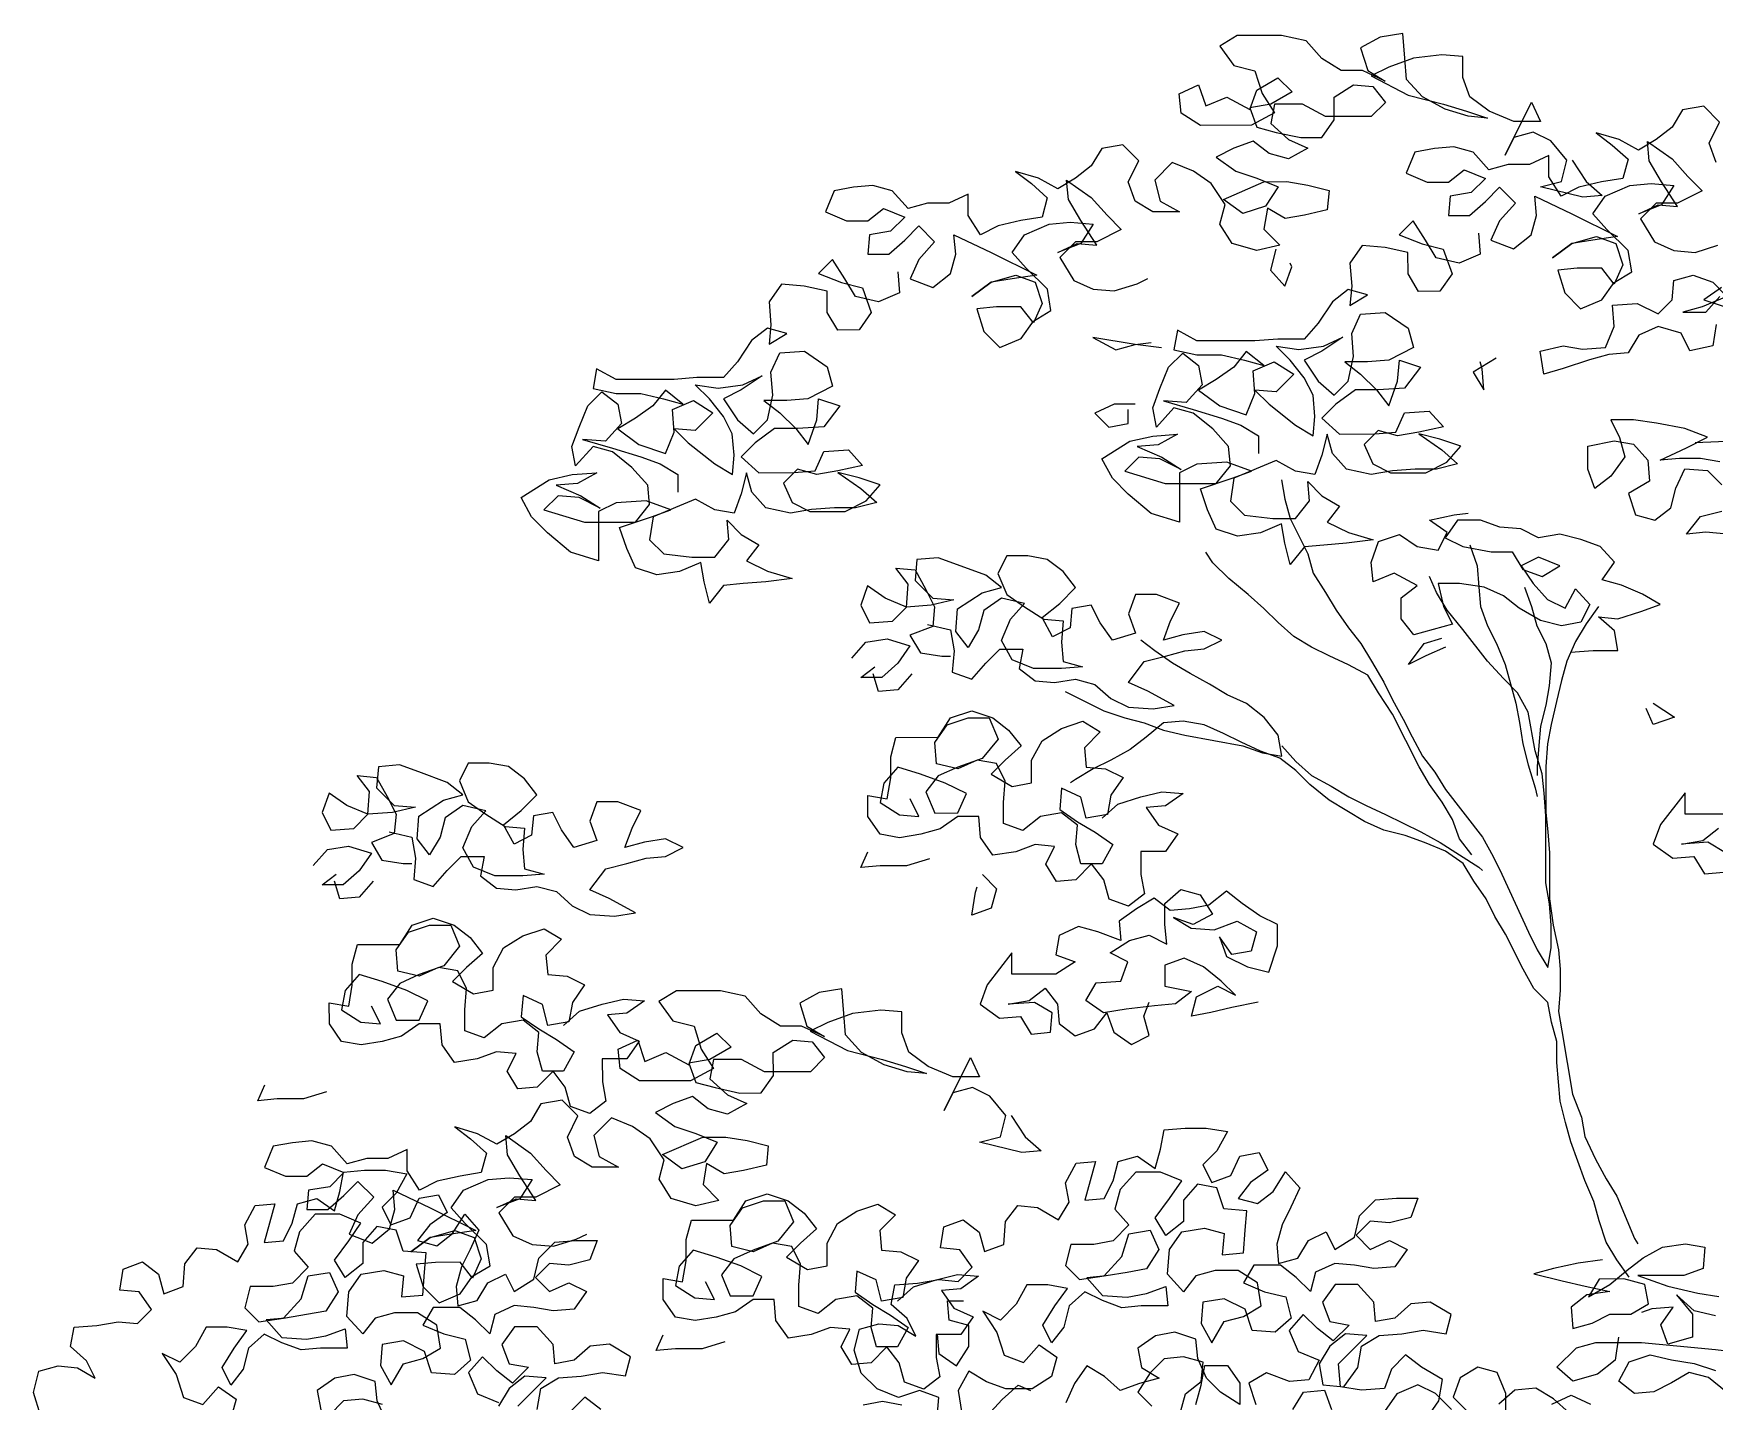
# Model space of a CAD drawing. Header units: millimetres. Extents: x 454 to 24074, y 929 to 15016.
# Drawn here: x 6155 to 7118, y 2893 to 3677 of the extents above; entities that cross this region are included whole.
import ezdxf

# ---------------------------------------------------------------- set-up
doc = ezdxf.new("R2010")
doc.units = ezdxf.units.MM
doc.layers.add('cadblocksdwg.com', color=255, linetype='Continuous')

# ---------------------------------------------------------------- blocks, each defined once
blk = doc.blocks.new('Trees side 017_cad-block.com')
at = {"color": 0}
for points in [[(-53.9, 5034.4), (-57.9, 5010.6), (-83.5, 5004.7), (-93.5, 5024.5), (-119.2, 5032.3), (-140.9, 5022.4), (-152.7, 5002.7), (-174.5, 5000.7), (-196.2, 4994.7), (-225.9, 4984.8), (-247.6, 4978.8), (-251.6, 5004.5), (-225.9, 5010.5), (-204.1, 5006.6), (-178.4, 5008.6), (-168.6, 5032.3), (-170.6, 5056), (-142.9, 5058), (-119.2, 5046.2), (-103.4, 5062), (-101.4, 5083.8), (-79.7, 5089.7), (-57.9, 5081.8), (-42.1, 5066), (-69.8, 5054.1), (-91.5, 5048.2), (-65.8, 5048.2), (-50, 5066)], [(-48, 5075.9), (-67.8, 5062), (-44.1, 5054.2)], [(-54.1, 5216.3), (-62, 5238), (-50.2, 5261.7), (-68, 5279.5), (-91.7, 5275.5), (-103.5, 5255.8), (-121.3, 5241.9), (-141.1, 5230), (-162.8, 5241.9), (-188.6, 5249.7), (-170.7, 5235.9), (-152.9, 5220.1), (-158.9, 5198.4), (-182.6, 5194.4), (-208.3, 5188.4), (-228, 5178.5), (-241.9, 5200.3), (-241.9, 5224), (-263.6, 5214.1), (-287.4, 5214.1), (-309.1, 5208.1), (-326.9, 5227.9), (-348.7, 5233.8), (-370.4, 5231.8), (-392.2, 5227.8), (-402, 5204.1), (-378.3, 5194.2), (-354.6, 5194.2), (-336.8, 5208.1), (-313.1, 5198.2), (-328.9, 5182.4), (-352.6, 5178.4), (-354.5, 5156.7), (-330.8, 5156.7), (-313, 5172.5), (-297.2, 5188.4), (-279.4, 5170.6), (-297.2, 5150.8), (-307.1, 5129), (-281.4, 5119.2), (-261.6, 5135), (-255.7, 5156.8), (-257.7, 5178.5), (-216.1, 5158.8), (-164.7, 5133.1), (-192.4, 5129.1), (-216.1, 5125.2), (-237.8, 5109.3), (-216.1, 5125.2), (-188.4, 5133.1), (-166.7, 5125.2), (-158.8, 5101.5), (-168.6, 5079.7), (-182.5, 5097.5), (-210.2, 5097.5), (-231.9, 5095.5), (-224, 5069.8), (-206.2, 5052), (-182.5, 5061.9), (-168.6, 5081.7), (-148.9, 5093.6), (-152.8, 5117.3), (-176.6, 5141), (-192.4, 5158.8), (-178.6, 5178.6), (-150.9, 5190.5), (-127.2, 5192.5), (-101.5, 5190.5), (-115.3, 5168.8), (-141, 5158.8), (-119.3, 5168.8), (-97.5, 5166.8), (-115.4, 5194.5), (-129.2, 5218.2), (-131.2, 5239.9), (-103.5, 5220.2), (-85.7, 5200.4), (-69.9, 5184.6), (-97.5, 5170.7), (-121.3, 5170.7), (-139, 5152.9), (-123.2, 5127.2), (-101.4, 5117.4), (-77.7, 5115.4), (-52, 5123.3)], [(-215.8, 5218.8), (-200, 5195.1), (-182.2, 5179.3), (-203.9, 5177.3), (-251.4, 5189.1), (-227.7, 5195), (-221.7, 5218.8), (-239.6, 5240.5), (-259.3, 5250.4), (-281.1, 5244.4), (-290.9, 5224.6), (-261.3, 5284), (-251.4, 5262.2), (-281.1, 5262.2), (-308.8, 5274), (-330.5, 5289.8), (-338.5, 5311.6), (-338.5, 5335.3), (-362.2, 5337.3), (-393.9, 5333.3), (-421.5, 5323.4), (-441.3, 5313.5), (-399.7, 5291.8), (-360.2, 5281.9), (-334.5, 5274), (-310.8, 5266.1), (-332.5, 5268.1), (-358.2, 5276), (-383.9, 5289.8), (-401.7, 5309.5), (-403.7, 5333.3), (-405.7, 5360.9), (-431.4, 5357), (-453.2, 5345.1), (-445.2, 5319.4), (-425.5, 5307.6), (-451.2, 5319.4), (-474.9, 5319.4), (-496.7, 5333.2), (-514.5, 5352.9), (-542.1, 5358.8), (-591.6, 5358.8), (-611.3, 5346.9), (-595.5, 5325.2), (-571.8, 5319.3), (-563.8, 5293.6), (-550, 5271.9), (-575.7, 5258), (-633, 5257.9), (-654.8, 5271.8), (-656.8, 5293.5), (-635, 5303.4), (-627.1, 5279.7), (-603.4, 5289.6), (-577.7, 5275.8), (-569.8, 5297.5), (-546.1, 5311.4), (-530.2, 5295.6), (-553.9, 5281.7), (-577.7, 5277.8), (-569.7, 5256), (-548, 5250.1), (-520.3, 5244.2), (-496.6, 5244.2), (-482.8, 5264), (-482.8, 5289.7), (-461, 5303.6), (-439.3, 5301.6), (-425.4, 5283.8), (-441.2, 5268), (-492.6, 5268), (-518.4, 5281.8), (-550, 5281.7), (-553.9, 5260), (-534.1, 5242.2), (-512.4, 5232.3), (-534.1, 5220.5), (-555.9, 5226.4), (-573.7, 5240.2), (-595.4, 5232.3), (-615.2, 5222.4), (-593.4, 5206.6), (-569.7, 5198.7), (-545.9, 5188.8), (-559.8, 5167.1), (-585.5, 5159.1), (-607.2, 5174.9), (-561.8, 5194.7), (-536.1, 5194.8), (-512.3, 5190.8), (-488.6, 5184.9), (-490.6, 5163.2), (-516.3, 5157.2), (-538, 5153.2), (-557.8, 5165.1), (-561.7, 5141.4), (-543.9, 5123.6), (-569.6, 5117.6), (-597.3, 5125.5), (-611.1, 5147.2), (-605.2, 5169), (-621.1, 5192.7), (-640.9, 5206.5), (-664.6, 5216.4), (-684.3, 5196.6), (-678.4, 5172.9), (-656.6, 5161), (-686.3, 5161), (-706.1, 5172.9), (-714, 5194.6), (-702.2, 5218.3), (-720, 5236.1), (-743.7, 5232.1), (-755.5, 5212.4), (-773.3, 5198.5), (-793.1, 5186.6), (-814.8, 5198.5), (-840.5, 5206.3), (-822.7, 5192.5), (-804.9, 5176.7), (-810.8, 5155), (-834.6, 5151), (-860.2, 5145), (-880, 5135.1), (-893.9, 5156.9), (-893.9, 5180.6), (-915.6, 5170.7), (-939.3, 5170.7), (-961.1, 5164.7), (-978.9, 5184.5), (-1000.7, 5190.4), (-1022.4, 5188.4), (-1044.1, 5184.4), (-1054, 5160.7), (-1030.3, 5150.8), (-1006.5, 5150.8), (-988.8, 5164.7), (-965, 5154.8), (-980.8, 5139), (-1004.6, 5135), (-1006.5, 5113.3), (-982.8, 5113.3), (-965, 5129.1), (-949.2, 5145), (-931.4, 5127.2), (-949.2, 5107.4), (-959, 5085.6), (-933.3, 5075.8), (-913.6, 5091.6), (-907.7, 5113.4), (-909.7, 5135.1), (-868.1, 5115.4), (-816.7, 5089.7), (-844.4, 5085.7), (-868.1, 5081.8), (-889.8, 5065.9), (-868.1, 5081.8), (-840.4, 5089.7), (-818.7, 5081.8), (-810.7, 5058.1), (-820.6, 5036.3), (-834.5, 5054.1), (-862.1, 5054.1), (-883.9, 5052.1), (-876, 5026.4), (-858.1, 5008.6), (-834.4, 5018.5), (-820.6, 5038.3), (-800.9, 5050.2), (-804.8, 5073.9), (-828.6, 5097.6), (-844.4, 5115.4), (-830.6, 5135.2), (-802.9, 5147.1), (-779.2, 5149.1), (-753.5, 5147.1), (-767.3, 5125.4), (-793, 5115.4), (-771.3, 5125.4), (-749.5, 5123.4), (-767.3, 5151.1), (-781.2, 5174.8), (-783.2, 5196.5), (-755.5, 5176.8), (-737.7, 5157), (-721.9, 5141.2), (-749.5, 5127.3), (-773.2, 5127.3), (-791, 5109.5), (-775.2, 5083.8), (-753.4, 5074), (-729.7, 5072), (-704, 5079.9), (-692.1, 5085.9)], [(-320.9, 5136.9), (-318.9, 5113.2), (-342.6, 5103.3), (-368.3, 5109.2), (-380.2, 5129), (-394.1, 5150.7), (-409.9, 5134.9), (-384.2, 5125), (-360.4, 5119.1), (-350.5, 5091.4), (-364.3, 5071.7), (-388.1, 5071.6), (-399.9, 5091.4), (-400, 5115.1), (-425.7, 5121), (-451.4, 5123), (-465.2, 5103.2), (-463.2, 5077.5), (-465.2, 5055.7), (-445.4, 5067.6), (-467.1, 5073.5), (-484.9, 5059.7), (-500.7, 5035.9), (-516.5, 5018.1), (-546.2, 5018.1), (-571.9, 5016.1), (-637.1, 5016), (-658.9, 5027.9), (-662.8, 5006.1), (-637.1, 5000.2), (-609.4, 5000.3), (-583.7, 4994.4), (-562, 4988.4), (-581.7, 5004.2), (-595.6, 4986.4), (-615.3, 4972.6), (-635.1, 4960.7), (-611.3, 4942.9), (-581.7, 4933.1), (-571.8, 4956.8), (-573.8, 4982.5), (-550.1, 4992.4), (-528.3, 4978.6), (-548.1, 4958.8), (-571.8, 4960.8), (-556, 4945), (-526.3, 4921.3), (-506.5, 4909.4), (-504.6, 4931.2), (-506.6, 4954.9), (-516.5, 4974.6), (-532.3, 4994.4), (-548.1, 5010.2), (-522.4, 5006.3), (-494.8, 5010.2), (-473, 5020.2), (-496.7, 5004.3), (-516.5, 4994.4), (-500.7, 4970.7), (-482.9, 4954.9), (-467.1, 4970.7), (-461.1, 4998.4), (-463.1, 5024.1), (-453.3, 5045.9), (-425.6, 5047.9), (-399.9, 5030.1), (-393.9, 5008.4), (-421.6, 4994.5), (-445.3, 4992.5), (-471, 4992.5), (-453.2, 4978.7), (-435.4, 4960.9), (-421.6, 4943.1), (-411.7, 4970.8), (-409.7, 4994.5), (-386, 4986.6), (-403.8, 4962.9), (-433.4, 4960.9), (-459.1, 4960.9), (-480.9, 4945), (-496.7, 4929.2), (-476.9, 4911.4), (-437.3, 4911.5), (-413.6, 4913.5), (-403.8, 4935.2), (-376.1, 4937.2), (-360.2, 4919.4), (-387.9, 4913.5), (-411.6, 4909.5), (-433.4, 4915.4), (-449.2, 4899.6), (-439.3, 4877.8), (-419.5, 4868), (-380, 4868), (-356.3, 4879.9), (-340.5, 4897.7), (-364.2, 4905.6), (-387.9, 4911.5), (-362.2, 4893.7), (-344.4, 4877.9), (-368.1, 4872), (-391.8, 4872), (-417.5, 4870), (-441.3, 4866), (-468.9, 4871.9), (-484.8, 4889.7), (-490.7, 4911.4), (-496.6, 4887.7), (-504.5, 4865.9), (-526.3, 4869.9), (-548, 4881.7), (-595.5, 4861.9), (-599.4, 4836.2), (-583.6, 4820.4), (-551.9, 4816.5), (-526.2, 4816.5), (-510.4, 4836.3), (-512.4, 4858), (-496.6, 4842.2), (-476.8, 4830.4), (-490.6, 4812.6), (-466.9, 4800.7), (-439.2, 4792.8), (-468.9, 4788.8), (-494.6, 4786.8), (-516.3, 4784.9), (-532.1, 4765.1), (-538.1, 4788.8), (-542, 4810.5), (-565.7, 4800.6), (-591.4, 4796.6), (-615.2, 4804.5), (-625.1, 4826.3), (-633, 4850), (-597.4, 4861.9), (-575.7, 4869.8), (-603.4, 4879.7), (-637, 4877.7), (-656.7, 4867.8), (-656.7, 4812.4), (-688.3, 4822.3), (-714.1, 4844), (-731.9, 4861.8), (-743.8, 4883.5), (-712.1, 4903.3), (-686.4, 4909.2), (-658.8, 4911.2), (-680.5, 4899.4), (-704.2, 4897.4), (-676.5, 4885.5), (-654.8, 4871.7), (-678.5, 4883.6), (-702.2, 4885.5), (-718, 4869.7), (-672.6, 4855.9), (-615.2, 4855.9), (-599.4, 4875.7), (-601.4, 4897.5), (-619.2, 4917.2), (-641, 4935), (-662.7, 4940.9), (-682.5, 4919.1), (-686.5, 4940.9), (-678.6, 4962.6), (-668.7, 4986.4), (-652.9, 5002.2), (-635.1, 4988.4), (-631.1, 4966.6), (-648.9, 4946.8), (-674.6, 4948.8), (-641, 4938.9), (-609.4, 4929.1), (-587.6, 4921.2), (-567.8, 4909.4), (-567.8, 4889.6)], [(-548.2, 5118.9), (-554.2, 5095.2), (-538.3, 5077.4), (-530.4, 5099.2), (-532.4, 5103.1)], [(-972.9, 5093.5), (-970.9, 5069.8), (-994.6, 5059.9), (-1020.3, 5065.8), (-1032.2, 5085.6), (-1046, 5107.3), (-1061.9, 5091.5), (-1036.1, 5081.6), (-1012.4, 5075.7), (-1002.5, 5048), (-1016.3, 5028.3), (-1040, 5028.2), (-1051.9, 5048), (-1051.9, 5071.7), (-1077.7, 5077.6), (-1103.4, 5079.6), (-1117.2, 5059.8), (-1115.2, 5034.1), (-1117.1, 5012.3), (-1097.4, 5024.2), (-1119.1, 5030.1), (-1136.9, 5016.3), (-1152.7, 4992.5), (-1168.5, 4974.7), (-1198.2, 4974.7), (-1223.9, 4972.7), (-1289.1, 4972.7), (-1310.9, 4984.5), (-1314.8, 4962.7), (-1289.1, 4956.8), (-1261.4, 4956.9), (-1235.7, 4951), (-1213.9, 4945), (-1233.7, 4960.8), (-1247.6, 4943), (-1267.3, 4929.2), (-1287.1, 4917.3), (-1263.3, 4899.5), (-1233.7, 4889.7), (-1223.8, 4913.4), (-1225.8, 4939.1), (-1202.1, 4949), (-1180.3, 4935.2), (-1200.1, 4915.4), (-1223.8, 4917.4), (-1208, 4901.6), (-1178.3, 4877.9), (-1158.5, 4866), (-1156.6, 4887.8), (-1158.6, 4911.5), (-1168.5, 4931.2), (-1184.3, 4951), (-1200.1, 4966.8), (-1174.4, 4962.9), (-1146.7, 4966.8), (-1125, 4976.8), (-1148.7, 4960.9), (-1168.5, 4951), (-1152.6, 4927.3), (-1134.8, 4911.5), (-1119, 4927.3), (-1113.1, 4955), (-1115.1, 4980.7), (-1105.3, 5002.5), (-1077.6, 5004.5), (-1051.9, 4986.7), (-1045.9, 4965), (-1073.6, 4951.1), (-1097.3, 4949.1), (-1123, 4949.1), (-1105.2, 4935.3), (-1087.4, 4917.5), (-1073.5, 4899.7), (-1063.7, 4927.4), (-1061.7, 4951.1), (-1038, 4943.2), (-1055.8, 4919.5), (-1085.4, 4917.5), (-1111.1, 4917.5), (-1132.8, 4901.6), (-1148.6, 4885.8), (-1128.9, 4868), (-1089.3, 4868.1), (-1065.6, 4870.1), (-1055.7, 4891.8), (-1028.1, 4893.8), (-1012.2, 4876), (-1039.9, 4870.1), (-1063.6, 4866.1), (-1085.4, 4872), (-1101.2, 4856.2), (-1091.3, 4834.4), (-1071.5, 4824.6), (-1032, 4824.6), (-1008.2, 4836.5), (-992.4, 4854.3), (-1016.2, 4862.2), (-1039.9, 4868.1), (-1014.2, 4850.3), (-996.4, 4834.5), (-1020.1, 4828.6), (-1043.8, 4828.6), (-1069.5, 4826.6), (-1093.2, 4822.6), (-1120.9, 4828.5), (-1136.8, 4846.3), (-1142.7, 4868), (-1148.6, 4844.3), (-1156.5, 4822.5), (-1178.2, 4826.5), (-1200, 4838.3), (-1247.4, 4818.5), (-1251.4, 4792.8), (-1235.5, 4777), (-1203.9, 4773.1), (-1178.2, 4773.1), (-1162.4, 4792.9), (-1164.4, 4814.6), (-1148.6, 4798.8), (-1128.8, 4787), (-1142.6, 4769.2), (-1118.9, 4757.3), (-1091.2, 4749.4), (-1120.8, 4745.5), (-1146.5, 4743.5), (-1168.3, 4741.5), (-1184.1, 4721.7), (-1190, 4745.4), (-1194, 4767.1), (-1217.7, 4757.2), (-1243.4, 4753.2), (-1267.2, 4761.1), (-1277.1, 4782.9), (-1285, 4806.6), (-1249.4, 4818.5), (-1227.7, 4826.4), (-1255.4, 4836.3), (-1289, 4834.3), (-1308.7, 4824.4), (-1308.7, 4769), (-1340.3, 4778.9), (-1366, 4800.6), (-1383.8, 4818.4), (-1395.7, 4840.1), (-1364.1, 4859.9), (-1338.4, 4865.8), (-1310.7, 4867.9), (-1332.5, 4856), (-1356.2, 4854), (-1328.5, 4842.1), (-1306.8, 4828.3), (-1330.5, 4840.2), (-1354.2, 4842.1), (-1370, 4826.3), (-1324.5, 4812.5), (-1267.2, 4812.5), (-1251.4, 4832.3), (-1253.4, 4854.1), (-1271.2, 4873.8), (-1293, 4891.6), (-1314.7, 4897.5), (-1334.5, 4875.7), (-1338.5, 4897.5), (-1330.6, 4919.2), (-1320.7, 4943), (-1304.9, 4958.8), (-1287.1, 4945), (-1283.1, 4923.2), (-1300.9, 4903.4), (-1326.6, 4905.4), (-1293, 4895.5), (-1261.3, 4885.7), (-1239.6, 4877.8), (-1219.8, 4866), (-1219.8, 4846.2)], [(-676.6, 5008.1), (-706.3, 5012), (-753.8, 5019.9), (-728, 5006.1), (-706.3, 5012), (-688.5, 5014)], [(-301, 4996.6), (-326.7, 4980.7), (-314.8, 4961), (-316.8, 4984.7), (-318.8, 4992.6)], [(-706.2, 4944.8), (-730, 4944.8), (-751.7, 4934.9), (-735.9, 4919.1), (-714.1, 4923.1), (-714.1, 4938.9)], [(-41.8, 4799.1), (-65.6, 4801.1), (-87.3, 4799.1), (-71.5, 4818.9), (-47.8, 4824.8)], [(-77.5, 4901.9), (-34, 4903.9)], [(-49.8, 4880.2), (-71.6, 4884.1), (-95.3, 4884.1), (-117, 4882.1), (-87.4, 4896), (-63.7, 4907.8), (-89.4, 4917.7), (-121, 4923.6), (-146.7, 4927.5), (-172.4, 4927.5), (-162.5, 4907.7), (-156.6, 4886), (-172.4, 4864.2), (-190.2, 4850.4), (-198.1, 4872.1), (-198.1, 4897.8), (-168.5, 4903.8), (-146.7, 4899.9), (-130.9, 4882.1), (-128.9, 4858.4), (-152.6, 4844.5), (-144.7, 4820.8), (-122.9, 4814.9), (-105.1, 4828.7), (-99.2, 4850.5), (-89.4, 4872.2), (-63.7, 4870.3), (-47.8, 4854.5)], [(-542.1, 4860), (-538.1, 4838.2), (-532.2, 4816.5), (-512.3, 4776.9), (-506.4, 4755.2), (-492.5, 4733.5), (-480.7, 4713.7), (-466.8, 4694), (-452.9, 4676.2), (-441.1, 4656.4), (-427.2, 4632.7), (-417.3, 4612.9), (-405.4, 4591.2), (-395.5, 4571.4), (-383.6, 4549.7), (-369.8, 4531.9), (-357.9, 4512.2), (-316.3, 4458.8), (-304.5, 4437.1), (-294.5, 4417.3), (-264.8, 4352.1), (-254.9, 4332.4), (-243.1, 4312.6), (-239.1, 4334.4), (-239.1, 4360.1), (-241.1, 4383.8), (-245.1, 4407.5), (-245.2, 4482.6), (-247.2, 4508.3), (-249.2, 4530.1), (-257.1, 4555.8), (-265.1, 4599.2), (-276.9, 4621), (-292.8, 4636.8), (-310.6, 4656.5), (-338.3, 4692.1), (-356.1, 4713.8), (-368, 4733.6), (-375.9, 4751.4)], [(-217.7, 4666.5), (-192, 4668.5), (-164.3, 4668.5), (-168.3, 4690.3), (-186.1, 4706.1), (-164.3, 4704.1), (-138.6, 4712), (-116.9, 4720), (-136.7, 4731.8), (-160.4, 4741.7), (-182.2, 4747.6), (-168.3, 4767.4), (-184.2, 4785.2), (-205.9, 4793), (-229.7, 4799), (-253.4, 4795), (-273.2, 4804.8), (-296.9, 4806.8), (-318.6, 4814.7), (-344.3, 4814.7), (-358.2, 4794.9), (-338.4, 4785), (-306.7, 4779.1), (-283, 4779.1), (-271.1, 4759.4), (-249.4, 4751.5), (-229.6, 4763.4), (-253.4, 4773.2), (-273.1, 4763.3), (-259.3, 4743.6), (-243.4, 4725.8), (-223.7, 4715.9), (-211.8, 4737.7), (-196, 4719.9), (-205.8, 4700.1), (-227.6, 4696.2), (-251.3, 4702.1), (-275.1, 4715.9), (-292.9, 4729.7), (-314.6, 4739.6), (-342.3, 4743.5), (-366, 4743.5), (-360.1, 4717.8), (-350.2, 4698), (-393.6, 4686.1), (-407.5, 4703.9), (-407.5, 4727.6), (-389.7, 4741.5), (-415.5, 4755.3), (-439.2, 4745.4), (-441.2, 4767.1), (-433.3, 4790.9), (-409.6, 4798.8), (-389.8, 4785), (-366.1, 4781), (-356.2, 4800.8), (-376, 4814.6), (-348.3, 4820.6), (-332.5, 4822.6)], [(-939.3, 4697.5), (-913.6, 4691.6), (-909.6, 4667.9), (-911.6, 4644.1), (-889.8, 4636.2), (-874, 4654), (-858.2, 4669.9), (-832.5, 4669.9), (-836.5, 4648.1), (-818.6, 4634.3), (-796.9, 4632.4), (-773.2, 4636.3), (-751.4, 4630.4), (-733.6, 4614.6), (-713.8, 4604.8), (-686.2, 4602.8), (-662.4, 4606.8), (-692.1, 4622.6), (-713.9, 4632.4), (-696.1, 4656.2), (-672.4, 4662.1), (-650.6, 4668.1), (-628.9, 4670.1), (-609.1, 4680), (-628.9, 4689.9), (-652.6, 4685.9), (-674.4, 4679.9), (-666.5, 4701.7), (-656.6, 4721.5), (-682.3, 4731.3), (-706, 4731.3), (-713.9, 4709.5), (-706, 4687.8), (-731.7, 4679.9), (-745.6, 4699.6), (-755.5, 4719.4), (-777.2, 4715.4), (-779.2, 4693.7), (-798.9, 4683.8), (-810.8, 4705.5), (-791, 4721.3), (-773.3, 4739.1), (-787.1, 4756.9), (-804.9, 4770.7), (-826.7, 4774.7), (-850.4, 4774.7), (-860.3, 4754.9), (-850.4, 4731.2), (-830.6, 4717.3), (-808.8, 4703.5), (-787.1, 4701.6), (-789, 4677.8), (-787, 4656.1), (-765.3, 4650.2), (-789, 4648.2), (-820.6, 4648.2), (-844.4, 4658), (-856.3, 4679.8), (-846.4, 4703.5), (-830.6, 4721.3), (-856.3, 4727.2), (-876.1, 4713.4), (-882, 4691.6), (-893.8, 4671.8), (-907.7, 4689.6), (-905.7, 4715.3), (-878, 4733.1), (-856.3, 4739.1), (-874.1, 4752.9), (-905.8, 4764.7), (-927.5, 4772.6), (-951.2, 4770.6), (-953.2, 4746.9), (-933.4, 4727.1), (-909.7, 4725.2), (-935.4, 4719.2), (-963, 4717.2), (-986.8, 4727.1), (-1006.6, 4740.9), (-1014.4, 4719.2), (-1004.5, 4699.4), (-978.8, 4701.4), (-963, 4717.2), (-961.1, 4742.9), (-974.9, 4760.7), (-953.2, 4758.8), (-941.3, 4737), (-931.4, 4717.3), (-933.4, 4695.5), (-959.1, 4685.6), (-947.2, 4665.8), (-923.5, 4661.9), (-913.6, 4661.9)], [(-328.2, 4439.1), (-342, 4456.8), (-350, 4478.6), (-361.8, 4498.3), (-375.7, 4518.1), (-387.6, 4537.8), (-417.3, 4597.1), (-433.1, 4620.8), (-445, 4640.6), (-466.8, 4652.4), (-488.5, 4662.3), (-508.3, 4672.2), (-528.1, 4684), (-545.9, 4699.8), (-561.7, 4715.6), (-579.5, 4731.4), (-601.3, 4749.2), (-619.1, 4767), (-627, 4778.8)], [(-330.5, 4787), (-322.5, 4763.3), (-320.5, 4739.6), (-318.5, 4717.8), (-310.6, 4696.1), (-300.7, 4676.3), (-290.8, 4652.6), (-278.9, 4609.1), (-274.9, 4587.4), (-271, 4563.7), (-265, 4539.9), (-257.1, 4514.2), (-255.1, 4504.4)], [(-269.1, 4739.6), (-261.2, 4717.9), (-255.3, 4696.1), (-245.4, 4676.4), (-239.4, 4654.6), (-241.4, 4628.9), (-245.3, 4607.2), (-251.2, 4583.4), (-253.2, 4561.7), (-255.1, 4538), (-255.1, 4528.1)], [(-186.1, 4717.9), (-199.9, 4698.2), (-211.8, 4678.4), (-221.6, 4656.6), (-227.5, 4634.9), (-233.4, 4611.1), (-239.3, 4585.4), (-243.3, 4563.7), (-245.2, 4538), (-245.2, 4486.6), (-243.2, 4464.8), (-241.2, 4441.1), (-241.1, 4389.7), (-237.2, 4360.1), (-231.2, 4332.4), (-229.2, 4310.6), (-229.2, 4286.9), (-231.1, 4263.2), (-227.2, 4241.4), (-215.2, 4170.3), (-205.3, 4144.6), (-201.4, 4122.9), (-189.5, 4097.2), (-177.6, 4075.4), (-165.7, 4055.7), (-145.9, 4008.2), (-141.9, 4002.3)], [(-1024.3, 4659.8), (-1008.5, 4677.6), (-984.8, 4681.6), (-959.1, 4673.7), (-972.9, 4654), (-990.6, 4638.1), (-1014.4, 4638.1), (-998.6, 4650)], [(-785, 4622.5), (-741.5, 4600.8), (-717.8, 4592.9), (-696, 4587), (-674.3, 4579.1), (-650.5, 4573.2), (-585.3, 4561.4), (-563.5, 4553.5), (-541.8, 4549.6), (-545.8, 4573.3), (-561.6, 4593), (-581.4, 4608.8), (-603.1, 4618.7), (-622.9, 4630.6), (-644.7, 4642.4), (-664.5, 4654.2), (-684.2, 4668.1), (-700.1, 4679.9)], [(-358, 4672.3), (-379.8, 4662.4), (-399.5, 4652.5), (-381.8, 4676.2), (-362, 4682.2)], [(-957, 4642.1), (-972.8, 4624.3), (-994.6, 4622.3), (-1000.5, 4642.1)], [(-124.7, 4609.3), (-101, 4593.5), (-124.7, 4585.5), (-132.6, 4603.3)], [(-743.4, 4480.2), (-725.6, 4496), (-699.9, 4504), (-676.2, 4509.9), (-652.5, 4507.9), (-672.2, 4494.1), (-694, 4492.1), (-680.1, 4472.3), (-658.4, 4462.5), (-672.2, 4442.7), (-699.9, 4442.7), (-699.8, 4417), (-695.9, 4395.2), (-713.6, 4381.4), (-735.4, 4389.3), (-741.3, 4411), (-755.2, 4428.8), (-773, 4411), (-794.7, 4409), (-806.6, 4428.7), (-796.7, 4448.5), (-818.5, 4450.5), (-840.2, 4442.5), (-865.9, 4438.6), (-879.8, 4458.3), (-881.8, 4482), (-905.5, 4482), (-925.3, 4468.2), (-947, 4462.2), (-970.7, 4458.2), (-992.5, 4462.2), (-1006.3, 4481.9), (-1006.3, 4505.6), (-984.6, 4501.7), (-980.7, 4525.4), (-980.7, 4549.2), (-974.8, 4570.9), (-927.3, 4571), (-913.5, 4592.7), (-889.8, 4600.7), (-866.1, 4592.8), (-848.3, 4578.9), (-834.4, 4561.2), (-852.2, 4545.3), (-868, 4529.5), (-844.2, 4515.7), (-822.5, 4519.7), (-822.5, 4545.4), (-810.7, 4567.1), (-788.9, 4581), (-765.2, 4588.9), (-745.4, 4577.1), (-763.2, 4559.3), (-761.2, 4537.5), (-739.5, 4535.5), (-719.7, 4525.7), (-733.5, 4505.9), (-737.5, 4484.1), (-761.2, 4480.2), (-767.1, 4503.9), (-788.9, 4513.8), (-790.8, 4490), (-771.1, 4476.2), (-751.3, 4464.4), (-731.5, 4450.5), (-743.3, 4428.8), (-767.1, 4428.8), (-773, 4450.5), (-771.1, 4472.3), (-788.9, 4486.1), (-812.6, 4482.1), (-832.3, 4466.3), (-854.1, 4474.2), (-854.1, 4497.9), (-852.2, 4521.6), (-862.1, 4541.4), (-883.8, 4545.3), (-905.5, 4535.4), (-929.3, 4541.3), (-931.3, 4565), (-917.5, 4584.8), (-893.7, 4592.7), (-870, 4592.8), (-860.1, 4569), (-877.9, 4547.3), (-905.5, 4537.4), (-927.3, 4527.5), (-941.1, 4509.7), (-931.2, 4485.9), (-905.5, 4486), (-895.6, 4507.7), (-919.4, 4519.6), (-947.1, 4529.4), (-972.8, 4537.3), (-988.6, 4519.5), (-992.5, 4497.8), (-970.7, 4483.9), (-949, 4482), (-958.9, 4501.7)], [(-151.8, 3964.7), (-165.6, 3984.5), (-177.5, 4004.3), (-185.5, 4028), (-191.4, 4049.7), (-201.3, 4073.4), (-217.2, 4116.9), (-223.1, 4138.6), (-229.1, 4162.4), (-233.1, 4205.9), (-233.1, 4229.6), (-239, 4251.3), (-243, 4273.1), (-258.8, 4288.9), (-270.7, 4310.6), (-290.5, 4350.1), (-302.4, 4369.9), (-312.3, 4389.6), (-326.2, 4409.4), (-338.1, 4429.2), (-357.8, 4443), (-381.6, 4452.8), (-403.3, 4460.7), (-427.1, 4466.6), (-448.8, 4476.5), (-488.4, 4500.2), (-510.1, 4518), (-526, 4533.8), (-543.8, 4547.6), (-565.5, 4555.5), (-587.3, 4565.3), (-607.1, 4575.2), (-628.8, 4585.1), (-652.5, 4589), (-674.3, 4587), (-694, 4571.2), (-711.8, 4557.3), (-733.6, 4545.4), (-753.3, 4535.5), (-773.1, 4523.7), (-779, 4519.7)], [(-39.6, 4484.8), (-89, 4484.7), (-89, 4508.5), (-116.7, 4472.9), (-124.6, 4451.1), (-102.8, 4435.3), (-79.1, 4437.3), (-67.2, 4417.5), (-45.5, 4419.5)], [(-43.5, 4441.3), (-63.3, 4453.1), (-92.9, 4451.1), (-69.2, 4455.1), (-51.4, 4469)], [(-541.8, 4561.4), (-526, 4543.7), (-508.2, 4527.9), (-486.4, 4516), (-466.6, 4504.2), (-446.8, 4494.3), (-425.1, 4484.4), (-385.5, 4464.7), (-363.8, 4452.9), (-320.3, 4425.2), (-316.3, 4421.3)], [(-1543.9, 4464.7), (-1518.2, 4458.8), (-1514.2, 4435.1), (-1516.2, 4411.4), (-1494.4, 4403.5), (-1478.6, 4421.3), (-1462.8, 4437.1), (-1437.1, 4437.1), (-1441.1, 4415.4), (-1423.3, 4401.6), (-1401.5, 4399.6), (-1377.8, 4403.6), (-1356, 4397.7), (-1338.2, 4381.9), (-1318.5, 4372), (-1290.8, 4370.1), (-1267.1, 4374), (-1296.7, 4389.8), (-1318.5, 4399.7), (-1300.7, 4423.4), (-1277, 4429.4), (-1255.3, 4435.3), (-1233.5, 4437.3), (-1213.7, 4447.2), (-1233.5, 4457.1), (-1257.2, 4453.1), (-1279, 4447.2), (-1271.1, 4468.9), (-1261.2, 4488.7), (-1286.9, 4498.6), (-1310.7, 4498.5), (-1318.6, 4476.8), (-1310.6, 4455.1), (-1336.3, 4447.1), (-1350.2, 4466.9), (-1360.1, 4486.6), (-1381.8, 4482.7), (-1383.8, 4460.9), (-1403.5, 4451), (-1415.4, 4472.7), (-1395.7, 4488.6), (-1377.9, 4506.4), (-1391.7, 4524.2), (-1409.6, 4538), (-1431.3, 4541.9), (-1455, 4541.9), (-1464.9, 4522.1), (-1455, 4498.4), (-1435.2, 4484.6), (-1413.4, 4470.8), (-1391.7, 4468.8), (-1393.7, 4445.1), (-1391.7, 4423.3), (-1369.9, 4417.4), (-1393.6, 4415.4), (-1425.3, 4415.4), (-1449, 4425.3), (-1460.9, 4447), (-1451, 4470.7), (-1435.2, 4488.5), (-1460.9, 4494.5), (-1480.7, 4480.6), (-1486.6, 4458.8), (-1498.4, 4439.1), (-1512.3, 4456.8), (-1510.3, 4482.5), (-1482.7, 4500.4), (-1460.9, 4506.3), (-1478.7, 4520.1), (-1510.4, 4532), (-1532.1, 4539.9), (-1555.8, 4537.9), (-1557.8, 4514.1), (-1538, 4494.4), (-1514.3, 4492.4), (-1540, 4486.5), (-1567.7, 4484.5), (-1591.4, 4494.3), (-1611.2, 4508.2), (-1619.1, 4486.4), (-1609.2, 4466.6), (-1583.5, 4468.6), (-1567.7, 4484.5), (-1565.7, 4510.2), (-1579.6, 4528), (-1557.8, 4526), (-1545.9, 4504.3), (-1536, 4484.5), (-1538, 4462.8), (-1563.7, 4452.8), (-1551.8, 4433.1), (-1528.1, 4429.2), (-1518.2, 4429.2)], [(-1628.9, 4427.1), (-1613.1, 4444.9), (-1589.4, 4448.9), (-1563.7, 4441), (-1577.5, 4421.2), (-1595.3, 4405.4), (-1619, 4405.3), (-1603.2, 4417.2)], [(-937.1, 4434.5), (-962.8, 4426.6), (-992.4, 4426.6), (-1014.2, 4424.6), (-1006.3, 4442.4)], [(-877.8, 4416.8), (-861.9, 4401), (-867.8, 4379.2), (-889.6, 4371.3), (-885.6, 4397), (-883.7, 4403)], [(-1561.7, 4409.4), (-1577.5, 4391.5), (-1599.2, 4389.5), (-1605.2, 4409.3)], [(-568.1, 4273.7), (-597.7, 4267.7), (-621.5, 4261.8), (-643.2, 4257.8), (-637.3, 4279.5), (-613.6, 4291.4), (-593.8, 4281.5), (-609.6, 4297.3), (-629.4, 4313.1), (-651.2, 4323), (-672.9, 4315.1), (-672.9, 4291.4), (-643.2, 4285.5), (-661, 4271.6), (-684.7, 4269.6), (-716.4, 4265.6), (-742, 4261.6), (-761.8, 4275.5), (-750, 4295.2), (-722.3, 4297.2), (-714.4, 4319), (-734.2, 4328.9), (-712.5, 4342.7), (-690.7, 4348.7), (-670.9, 4338.8), (-672.9, 4360.6), (-673, 4384.3), (-655.2, 4400.1), (-633.4, 4394.2), (-619.6, 4372.5), (-641.3, 4360.6), (-663.1, 4368.5), (-643.3, 4356.6), (-617.6, 4354.7), (-591.9, 4364.6), (-570.1, 4352.7), (-576, 4331), (-597.8, 4327), (-611.6, 4346.8), (-603.7, 4325), (-580, 4313.2), (-556.3, 4307.3), (-546.4, 4336.9), (-546.4, 4360.7), (-566.2, 4370.5), (-586, 4384.4), (-603.8, 4398.2), (-623.5, 4382.3), (-645.3, 4378.4), (-667, 4376.4), (-684.8, 4390.2), (-704.6, 4378.3), (-724.4, 4364.5), (-722.4, 4342.7), (-748.1, 4352.6), (-769.8, 4358.5), (-791.6, 4348.6), (-795.5, 4326.8), (-773.7, 4318.9), (-795.5, 4305.1), (-844.9, 4305), (-844.9, 4328.8), (-872.6, 4293.2), (-880.4, 4271.4), (-858.7, 4255.6), (-835, 4257.6), (-823.1, 4237.8), (-801.3, 4239.8), (-799.4, 4261.6), (-819.2, 4273.4), (-848.8, 4271.4), (-825.1, 4275.4), (-807.3, 4289.3), (-793.5, 4271.5), (-791.5, 4249.7), (-773.7, 4235.9), (-751.9, 4243.8), (-738.1, 4261.6), (-730.2, 4239.9), (-710.4, 4226.1), (-690.6, 4236), (-696.6, 4257.7), (-690.7, 4273.6)], [(-1348, 4247.4), (-1330.2, 4263.3), (-1304.5, 4271.2), (-1280.8, 4277.1), (-1257.1, 4275.2), (-1276.8, 4261.3), (-1298.6, 4259.3), (-1284.7, 4239.6), (-1263, 4229.7), (-1276.8, 4209.9), (-1304.5, 4209.9), (-1304.4, 4184.2), (-1300.5, 4162.5), (-1318.3, 4148.6), (-1340, 4156.5), (-1346, 4178.2), (-1359.8, 4196), (-1377.6, 4178.2), (-1399.3, 4176.2), (-1411.2, 4196), (-1401.3, 4215.8), (-1423.1, 4217.7), (-1444.8, 4209.8), (-1470.5, 4205.8), (-1484.4, 4225.6), (-1486.4, 4249.3), (-1510.1, 4249.3), (-1529.9, 4235.4), (-1551.6, 4229.5), (-1575.3, 4225.5), (-1597.1, 4229.4), (-1610.9, 4249.2), (-1611, 4272.9), (-1589.2, 4269), (-1585.3, 4292.7), (-1585.3, 4316.4), (-1579.4, 4338.2), (-1531.9, 4338.2), (-1518.1, 4360), (-1494.4, 4367.9), (-1470.7, 4360), (-1452.9, 4346.2), (-1439, 4328.4), (-1456.8, 4312.6), (-1472.6, 4296.7), (-1448.9, 4282.9), (-1427.1, 4286.9), (-1427.1, 4312.6), (-1415.3, 4334.4), (-1393.6, 4348.2), (-1369.8, 4356.1), (-1350.1, 4344.3), (-1367.8, 4326.5), (-1365.8, 4304.7), (-1344.1, 4302.8), (-1324.3, 4292.9), (-1338.1, 4273.1), (-1342.1, 4251.4), (-1365.8, 4247.4), (-1371.7, 4271.1), (-1393.5, 4281), (-1395.5, 4257.3), (-1375.7, 4243.5), (-1355.9, 4231.6), (-1336.1, 4217.8), (-1348, 4196), (-1371.7, 4196), (-1377.6, 4217.8), (-1375.7, 4239.5), (-1393.5, 4253.3), (-1417.2, 4249.3), (-1437, 4233.5), (-1458.7, 4241.4), (-1458.7, 4265.1), (-1456.8, 4288.9), (-1466.7, 4308.6), (-1488.4, 4312.5), (-1510.2, 4302.6), (-1533.9, 4308.5), (-1535.9, 4332.3), (-1522.1, 4352.1), (-1498.4, 4360), (-1474.6, 4360), (-1464.7, 4336.3), (-1482.5, 4314.5), (-1510.2, 4304.6), (-1531.9, 4294.7), (-1545.7, 4276.9), (-1535.8, 4253.2), (-1510.1, 4253.2), (-1500.3, 4275), (-1524, 4286.8), (-1551.7, 4296.7), (-1577.4, 4304.6), (-1593.2, 4286.7), (-1597.1, 4265), (-1575.4, 4251.2), (-1553.6, 4249.2), (-1563.5, 4269)], [(-845.5, 4146.2), (-829.7, 4122.5), (-811.9, 4106.7), (-833.6, 4104.7), (-881.1, 4116.5), (-857.4, 4122.5), (-851.4, 4146.2), (-869.3, 4167.9), (-889, 4177.8), (-910.8, 4171.9), (-920.6, 4152.1), (-891, 4211.4), (-881.1, 4189.7), (-910.8, 4189.7), (-938.5, 4201.5), (-960.2, 4217.3), (-968.2, 4239), (-968.2, 4262.8), (-991.9, 4264.7), (-1023.5, 4260.7), (-1051.2, 4250.8), (-1071, 4240.9), (-1029.4, 4219.2), (-989.9, 4209.4), (-964.2, 4201.5), (-940.5, 4193.6), (-962.2, 4195.5), (-987.9, 4203.4), (-1013.6, 4217.2), (-1031.4, 4237), (-1033.4, 4260.7), (-1035.4, 4288.4), (-1061.1, 4284.4), (-1082.9, 4272.5), (-1074.9, 4246.8), (-1055.2, 4235), (-1080.9, 4246.8), (-1104.6, 4246.8), (-1126.4, 4260.6), (-1144.2, 4280.4), (-1171.8, 4286.3), (-1221.3, 4286.2), (-1241, 4274.4), (-1225.2, 4252.6), (-1201.5, 4246.7), (-1193.5, 4221), (-1179.7, 4199.3), (-1205.4, 4185.4), (-1262.7, 4185.4), (-1284.5, 4199.2), (-1286.5, 4220.9), (-1264.7, 4230.8), (-1256.8, 4207.1), (-1233.1, 4217), (-1207.4, 4203.2), (-1199.5, 4225), (-1175.8, 4238.8), (-1159.9, 4223), (-1183.6, 4209.2), (-1207.4, 4205.2), (-1199.4, 4183.5), (-1177.7, 4177.6), (-1150, 4171.6), (-1126.3, 4171.7), (-1112.4, 4191.4), (-1112.5, 4217.1), (-1090.7, 4231), (-1069, 4229.1), (-1055.1, 4211.3), (-1070.9, 4195.4), (-1122.3, 4195.4), (-1148.1, 4209.2), (-1179.7, 4209.2), (-1183.6, 4187.4), (-1163.8, 4169.7), (-1142.1, 4159.8), (-1163.8, 4147.9), (-1185.6, 4153.8), (-1203.4, 4167.6), (-1225.1, 4159.7), (-1244.9, 4149.8), (-1223.1, 4134), (-1199.4, 4126.1), (-1175.6, 4116.3), (-1189.5, 4094.5), (-1215.2, 4086.6), (-1236.9, 4102.4), (-1191.5, 4122.2), (-1165.8, 4122.2), (-1142, 4118.3), (-1118.3, 4112.4), (-1120.3, 4090.6), (-1146, 4084.7), (-1167.7, 4080.7), (-1187.5, 4092.5), (-1191.4, 4068.8), (-1173.6, 4051), (-1199.3, 4045.1), (-1227, 4053), (-1240.8, 4074.7), (-1234.9, 4096.4), (-1250.8, 4120.2), (-1270.6, 4134), (-1294.3, 4143.8), (-1314, 4124), (-1308.1, 4100.3), (-1286.3, 4088.5), (-1316, 4088.5), (-1335.8, 4100.3), (-1343.7, 4122), (-1331.9, 4145.8), (-1349.7, 4163.6), (-1373.4, 4159.6), (-1385.2, 4139.8), (-1403, 4125.9), (-1422.8, 4114.1), (-1444.5, 4125.9), (-1470.2, 4133.8), (-1452.4, 4120), (-1434.6, 4104.2), (-1440.5, 4082.4), (-1464.2, 4078.4), (-1489.9, 4072.5), (-1509.7, 4062.6), (-1523.6, 4084.3), (-1523.6, 4108), (-1545.3, 4098.1), (-1569, 4098.1), (-1590.8, 4092.2), (-1608.6, 4111.9), (-1630.4, 4117.8), (-1652.1, 4115.8), (-1673.8, 4111.9), (-1683.7, 4088.1), (-1660, 4078.3), (-1636.2, 4078.3), (-1618.5, 4092.1), (-1594.7, 4082.3), (-1610.5, 4066.4), (-1634.3, 4062.5), (-1636.2, 4040.7), (-1612.5, 4040.7), (-1594.7, 4056.6), (-1578.9, 4072.4), (-1561.1, 4054.6), (-1578.9, 4034.8), (-1588.7, 4013.1), (-1563, 4003.2), (-1543.3, 4019.1), (-1537.4, 4040.8), (-1539.4, 4062.6), (-1497.8, 4042.8), (-1446.4, 4017.2), (-1474.1, 4013.2), (-1497.8, 4009.2), (-1519.5, 3993.4), (-1497.8, 4009.2), (-1470.1, 4017.1), (-1448.4, 4009.3), (-1440.4, 3985.5), (-1450.3, 3963.8), (-1464.2, 3981.6), (-1491.8, 3981.5), (-1513.6, 3979.5), (-1505.7, 3953.9), (-1487.8, 3936.1), (-1464.1, 3946), (-1450.3, 3965.8), (-1430.5, 3977.6), (-1434.5, 4001.4), (-1458.3, 4025.1), (-1474.1, 4042.8), (-1460.3, 4062.6), (-1432.6, 4074.5), (-1408.9, 4076.5), (-1383.2, 4074.6), (-1397, 4052.8), (-1422.7, 4042.9), (-1401, 4052.8), (-1379.2, 4050.8), (-1397, 4078.5), (-1410.9, 4102.2), (-1412.9, 4124), (-1385.2, 4104.2), (-1367.4, 4084.5), (-1351.6, 4068.7), (-1379.2, 4054.8), (-1402.9, 4054.8), (-1420.7, 4037), (-1404.9, 4011.3), (-1383.1, 4001.4), (-1359.4, 3999.5), (-1333.7, 4007.4), (-1321.8, 4013.3)], [(-1614.1, 4172.9), (-1639.8, 4164.9), (-1669.5, 4164.9), (-1691.2, 4162.9), (-1683.3, 4180.7)], [(-238.6, 3822.3), (-216.9, 3832.2), (-195.2, 3822.4)], [(-218.9, 3812.4), (-236.7, 3828.2), (-256.5, 3840.1), (-280.2, 3838.1), (-298, 3822.3)], [(-290, 3806.5), (-290.1, 3834.1), (-300, 3857.8), (-321.7, 3863.8), (-341.5, 3851.9), (-349.4, 3830.1), (-333.5, 3814.3)], [(-351.3, 3816.3), (-369.1, 3834.1), (-388.9, 3843.9), (-412.6, 3834), (-426.5, 3814.2)], [(-379, 3806.4), (-365.2, 3826.2), (-361.2, 3849.9), (-385, 3863.7), (-402.8, 3877.5), (-418.6, 3861.7), (-426.5, 3839.9), (-452.2, 3837.9), (-475.9, 3841.9), (-477.9, 3867.6), (-446.3, 3899.2), (-470, 3901.2), (-487.8, 3887.3), (-499.7, 3867.5), (-495.7, 3843.8), (-472, 3841.9), (-456.2, 3863.6), (-452.2, 3887.4), (-432.5, 3899.2), (-406.8, 3901.2), (-383, 3905.2), (-357.3, 3901.3), (-351.4, 3923), (-375.2, 3936.9), (-396.9, 3934.9), (-414.7, 3919), (-436.4, 3915.1), (-438.4, 3936.8), (-456.2, 3956.6), (-481.9, 3956.5), (-495.8, 3936.7), (-487.8, 3915), (-466.1, 3911.1), (-483.9, 3893.3), (-501.7, 3907.1), (-517.5, 3922.9), (-533.3, 3905.1), (-523.4, 3881.4), (-499.7, 3871.5), (-511.5, 3849.7), (-533.2, 3847.7), (-559, 3857.6), (-578.7, 3845.7), (-570.8, 3822)], [(-529.3, 3816.1), (-517.4, 3835.9), (-493.7, 3837.9), (-485.8, 3816.2)], [(-655.8, 3812), (-649.9, 3833.8), (-632.1, 3847.7), (-630.1, 3869.4), (-651.9, 3875.3), (-673.6, 3873.3), (-689.4, 3857.5), (-703.3, 3835.7), (-687.4, 3819.9)], [(-638, 3821.9), (-632.1, 3843.7), (-628.2, 3865.5), (-602.5, 3865.5), (-588.6, 3845.7), (-588.6, 3822), (-610.3, 3835.8), (-626.2, 3851.6), (-636.1, 3873.4), (-638.1, 3895.1), (-661.8, 3903), (-683.5, 3899), (-703.3, 3885.2), (-699.3, 3863.4), (-679.5, 3851.6), (-701.3, 3845.6), (-723, 3837.7), (-740.8, 3853.5), (-760.6, 3865.3), (-774.4, 3845.5), (-784.3, 3823.8)], [(-1011.6, 3821.6), (-989.9, 3825.6), (-968.2, 3821.6)], [(-928.6, 3807.8), (-926.6, 3829.6), (-948.4, 3837.5), (-972.1, 3829.6), (-995.8, 3839.4), (-1013.7, 3857.2), (-1021.6, 3882.9), (-1015.7, 3906.6), (-993.9, 3912.6), (-972.2, 3910.6), (-952.4, 3898.8), (-962.3, 3918.5), (-980.1, 3934.3), (-976.2, 3956.1), (-950.5, 3958.1), (-926.8, 3962.1), (-905, 3960.1), (-889.2, 3975.9), (-903.1, 3995.7), (-924.8, 3997.6), (-920.9, 4021.4), (-899.2, 4029.3), (-881.3, 4015.5), (-875.4, 3993.7), (-853.7, 4001.7), (-851.7, 4027.4), (-837.9, 4045.2), (-816.1, 4043.2), (-792.4, 4029.4), (-780.5, 4049.2), (-784.5, 4070.9), (-772.7, 4092.7), (-750.9, 4094.7), (-762.8, 4051.2), (-741, 4053.2), (-731.1, 4072.9), (-725.2, 4094.7), (-703.5, 4100.6), (-683.7, 4086.8), (-677.8, 4108.6), (-673.9, 4130.3), (-650.1, 4132.3), (-626.4, 4132.3), (-602.7, 4128.4), (-614.5, 4106.7), (-630.3, 4090.8), (-620.4, 4071.1), (-598.7, 4079), (-588.8, 4100.7), (-567.1, 4104.7), (-557.2, 4085), (-576.9, 4071.1), (-590.8, 4053.3), (-569, 4047.4), (-551.2, 4061.2), (-537.4, 4083), (-521.6, 4065.2), (-531.4, 4043.5), (-541.3, 4023.7), (-547.2, 4001.9), (-545.2, 3980.2), (-523.5, 3986.1), (-511.6, 4005.9), (-491.9, 4015.8), (-482, 3996.1), (-460.2, 4009.9), (-454.3, 4033.7), (-436.6, 4051.5), (-412.8, 4053.5), (-389.1, 4053.5), (-397, 4031.7), (-420.7, 4025.8), (-442.5, 4027.7), (-458.3, 4011.9), (-442.4, 3996.1), (-420.7, 4006), (-400.9, 3996.1), (-414.7, 3976.4), (-438.5, 3974.4), (-460.2, 3978.3), (-482, 3980.3), (-503.7, 3970.3), (-509.6, 3948.6), (-525.4, 3964.4), (-543.2, 3978.2), (-572.9, 3978.2), (-584.7, 3958.4), (-561, 3948.5), (-537.3, 3942.6), (-531.3, 3918.9), (-549.1, 3903.1), (-574.8, 3905), (-582.7, 3928.8), (-606.5, 3940.6), (-630.2, 3936.6), (-632.2, 3912.9), (-620.3, 3891.2), (-606.5, 3914.9), (-584.7, 3920.8), (-565, 3932.7), (-568.9, 3958.4), (-590.7, 3972.2), (-616.4, 3972.2), (-638.1, 3966.3), (-652, 3948.5), (-669.8, 3968.2), (-667.8, 3995.9), (-654, 4015.7), (-628.3, 4019.7), (-606.5, 4013.7), (-608.5, 3990), (-584.8, 3992), (-582.8, 4017.7), (-580.9, 4039.5), (-606.6, 4041.4), (-614.5, 4065.1), (-636.2, 4069.1), (-652, 4051.3), (-652, 4027.5), (-671.8, 4011.7), (-683.7, 4031.5), (-667.9, 4053.2), (-654, 4073), (-677.8, 4082.9), (-705.5, 4082.8), (-723.2, 4063.1), (-729.1, 4041.3), (-713.3, 4023.5), (-731.1, 4005.7), (-752.8, 4001.7), (-778.5, 4001.7), (-784.4, 3978), (-768.6, 3962.2), (-740.9, 3966.2), (-721.2, 3987.9), (-713.3, 4013.6), (-689.6, 4017.6), (-679.7, 3995.9), (-693.5, 3974.1), (-715.2, 3970.2), (-739, 3966.2), (-760.7, 3964.2), (-742.9, 3944.4), (-715.2, 3942.5), (-693.5, 3946.4), (-671.7, 3954.4), (-669.7, 3932.6), (-699.4, 3932.6), (-721.1, 3930.6), (-742.9, 3938.5), (-762.7, 3948.4), (-780.4, 3932.5), (-786.4, 3908.8), (-800.2, 3891), (-810.1, 3910.8), (-796.3, 3932.5), (-782.4, 3952.3), (-804.2, 3956.2), (-827.9, 3956.2), (-839.8, 3934.5), (-857.5, 3916.6), (-877.3, 3926.5), (-861.5, 3902.8), (-853.5, 3877.1), (-831.8, 3869.2), (-814, 3889), (-794.2, 3875.2), (-800.1, 3853.4), (-821.9, 3839.6), (-851.5, 3839.5), (-873.3, 3847.4), (-893.1, 3859.3), (-904.9, 3837.5), (-900.9, 3811.8)], [(-877.2, 3803.9), (-855.5, 3827.7), (-837.7, 3843.5), (-823.8, 3837.6)], [(-1306.3, 3816.3), (-1324.1, 3830.1), (-1339.9, 3814.3)], [(-1399.2, 3820.2), (-1367.6, 3851.8), (-1391.3, 3853.8), (-1409.1, 3839.9), (-1421, 3820.2)], [(-1377.5, 3816.2), (-1373.5, 3840), (-1353.8, 3851.8), (-1328.1, 3853.8), (-1304.4, 3857.8), (-1278.6, 3853.9), (-1272.7, 3875.6), (-1296.5, 3889.5), (-1318.2, 3887.5), (-1336, 3871.6), (-1357.7, 3867.7), (-1359.7, 3889.4), (-1377.5, 3909.2), (-1403.2, 3909.1), (-1417.1, 3889.4), (-1409.1, 3867.6), (-1387.4, 3863.7), (-1405.2, 3845.9), (-1423, 3859.7), (-1438.8, 3875.5), (-1454.6, 3857.7), (-1444.7, 3834), (-1421, 3824.1)], [(-1551.4, 3822), (-1573.2, 3827.9), (-1594.9, 3825.9), (-1610.7, 3810.1)], [(-1547.5, 3804.2), (-1557.4, 3826), (-1559.4, 3847.7), (-1583.1, 3855.6), (-1604.8, 3851.6), (-1624.6, 3837.8), (-1620.6, 3816)], [(-1935, 3809.8), (-1942.9, 3835.5), (-1937, 3859.2), (-1915.2, 3865.2), (-1893.5, 3863.2), (-1873.7, 3851.4), (-1883.6, 3871.1), (-1901.4, 3886.9), (-1897.5, 3908.7), (-1871.8, 3910.7), (-1848.1, 3914.7), (-1826.3, 3912.7), (-1810.5, 3928.5), (-1824.4, 3948.3), (-1846.1, 3950.2), (-1842.2, 3974), (-1820.5, 3981.9), (-1802.7, 3968.1), (-1796.7, 3946.3), (-1775, 3954.3), (-1773, 3980), (-1759.2, 3997.8), (-1737.4, 3995.8), (-1713.7, 3982), (-1701.9, 4001.8), (-1705.8, 4023.5), (-1694, 4045.3), (-1672.2, 4047.3), (-1684.1, 4003.8), (-1662.3, 4005.8), (-1652.5, 4025.5), (-1646.5, 4047.3), (-1624.8, 4053.3), (-1605, 4039.4), (-1599.1, 4061.2), (-1595.2, 4082.9), (-1571.5, 4084.9), (-1547.7, 4085), (-1524, 4081), (-1535.8, 4059.3), (-1551.6, 4043.4), (-1541.7, 4023.7), (-1520, 4031.6), (-1510.1, 4053.4), (-1488.4, 4057.3), (-1478.5, 4037.6), (-1498.2, 4023.7), (-1512.1, 4005.9), (-1490.3, 4000), (-1472.5, 4013.9), (-1458.7, 4035.6), (-1442.9, 4017.8), (-1452.8, 3996.1), (-1462.6, 3976.3), (-1468.5, 3954.5), (-1466.5, 3932.8), (-1444.8, 3938.8), (-1432.9, 3958.5), (-1413.2, 3968.4), (-1403.3, 3948.7), (-1381.5, 3962.5), (-1375.6, 3986.3), (-1357.9, 4004.1), (-1334.1, 4006.1), (-1310.4, 4006.1), (-1318.3, 3984.3), (-1342, 3978.4), (-1363.8, 3980.3), (-1379.6, 3964.5), (-1363.7, 3948.7), (-1342, 3958.6), (-1322.2, 3948.7), (-1336, 3929), (-1359.8, 3927), (-1381.5, 3930.9), (-1403.3, 3932.9), (-1425, 3923), (-1430.9, 3901.2), (-1446.7, 3917), (-1464.6, 3930.8), (-1494.2, 3930.8), (-1506.1, 3911), (-1482.3, 3901.2), (-1458.6, 3895.2), (-1452.6, 3871.5), (-1470.4, 3855.7), (-1496.1, 3857.6), (-1504, 3881.4), (-1527.8, 3893.2), (-1551.5, 3889.2), (-1553.5, 3865.5), (-1541.6, 3843.8), (-1527.8, 3867.5), (-1506, 3873.5), (-1486.3, 3885.3), (-1490.2, 3911), (-1512, 3924.9), (-1537.7, 3924.8), (-1559.4, 3918.9), (-1573.3, 3901.1), (-1591.1, 3920.8), (-1589.1, 3948.5), (-1575.3, 3968.3), (-1549.6, 3972.3), (-1527.8, 3966.4), (-1529.8, 3942.6), (-1506.1, 3944.6), (-1504.1, 3970.3), (-1502.2, 3992.1), (-1527.9, 3994), (-1535.8, 4017.7), (-1557.6, 4021.7), (-1573.4, 4003.9), (-1573.3, 3980.1), (-1593.1, 3964.3), (-1605, 3984.1), (-1589.2, 4005.8), (-1575.4, 4025.6), (-1599.1, 4035.5), (-1626.8, 4035.5), (-1644.5, 4015.7), (-1650.4, 3993.9), (-1634.6, 3976.1), (-1652.4, 3958.3), (-1674.1, 3954.4), (-1699.8, 3954.3), (-1705.7, 3930.6), (-1689.9, 3914.8), (-1662.2, 3918.8), (-1642.5, 3940.5), (-1634.6, 3966.3), (-1610.9, 3970.2), (-1601, 3948.5), (-1614.8, 3926.7), (-1636.5, 3922.8), (-1660.3, 3918.8), (-1682, 3916.8), (-1664.2, 3897), (-1636.5, 3895.1), (-1614.8, 3899.1), (-1593, 3907), (-1591, 3885.2), (-1620.7, 3885.2), (-1642.4, 3883.2), (-1664.2, 3891.1), (-1684, 3901), (-1701.8, 3885.1), (-1707.7, 3861.4), (-1721.5, 3843.6), (-1731.4, 3863.4), (-1717.6, 3885.1), (-1703.7, 3904.9), (-1725.5, 3908.8), (-1749.2, 3908.8), (-1761.1, 3887.1), (-1778.8, 3869.3), (-1798.6, 3879.1), (-1782.8, 3855.4), (-1774.8, 3829.7), (-1753.1, 3821.8), (-1735.3, 3841.6), (-1715.5, 3827.8), (-1721.4, 3806)], [(-973.1, 3938), (-955.3, 3953.9), (-929.6, 3961.8), (-905.9, 3967.7), (-882.2, 3965.8), (-901.9, 3951.9), (-923.7, 3949.9), (-909.8, 3930.2), (-888.1, 3920.3), (-901.9, 3900.5), (-929.6, 3900.5), (-929.6, 3874.8), (-925.6, 3853.1), (-943.4, 3839.2), (-965.1, 3847.1), (-971.1, 3868.8), (-984.9, 3886.6), (-1002.7, 3868.8), (-1024.4, 3866.8), (-1036.3, 3886.6), (-1026.5, 3906.3), (-1048.2, 3908.3), (-1069.9, 3900.4), (-1095.6, 3896.4), (-1109.5, 3916.2), (-1111.5, 3939.9), (-1135.2, 3939.9), (-1155, 3926), (-1176.7, 3920), (-1200.4, 3916.1), (-1222.2, 3920), (-1236, 3939.8), (-1236.1, 3963.5), (-1214.3, 3959.6), (-1210.4, 3983.3), (-1210.4, 4007), (-1204.5, 4028.8), (-1157.1, 4028.8), (-1143.2, 4050.6), (-1119.5, 4058.5), (-1095.8, 4050.6), (-1078, 4036.8), (-1064.1, 4019), (-1081.9, 4003.2), (-1097.7, 3987.3), (-1074, 3973.5), (-1052.2, 3977.5), (-1052.2, 4003.2), (-1040.4, 4025), (-1018.7, 4038.8), (-995, 4046.7), (-975.2, 4034.9), (-993, 4017.1), (-991, 3995.3), (-969.2, 3993.4), (-949.4, 3983.5), (-963.2, 3963.7), (-967.2, 3942), (-990.9, 3938), (-996.9, 3961.7), (-1018.6, 3971.6), (-1020.6, 3947.9), (-1000.8, 3934), (-981, 3922.2), (-961.2, 3908.4), (-973.1, 3886.6), (-996.8, 3886.6), (-1002.7, 3908.3), (-1000.8, 3930.1), (-1018.6, 3943.9), (-1042.3, 3939.9), (-1062.1, 3924.1), (-1083.8, 3932), (-1083.8, 3955.7), (-1081.9, 3979.4), (-1091.8, 3999.2), (-1113.5, 4003.1), (-1135.3, 3993.2), (-1159, 3999.1), (-1161, 4022.9), (-1147.2, 4042.6), (-1123.5, 4050.6), (-1099.7, 4050.6), (-1089.8, 4026.9), (-1107.6, 4005.1), (-1135.3, 3995.2), (-1157, 3985.3), (-1170.8, 3967.5), (-1160.9, 3943.8), (-1135.2, 3943.8), (-1125.4, 3965.6), (-1149.1, 3977.4), (-1176.8, 3987.3), (-1202.5, 3995.1), (-1218.3, 3977.3), (-1222.2, 3955.6), (-1200.5, 3941.8), (-1178.7, 3939.8), (-1188.6, 3959.6)], [(-181.5, 3984.5), (-209.1, 3980.5), (-236.8, 3974.5), (-258.6, 3968.6), (-226.9, 3960.7), (-201.2, 3954.8), (-173.5, 3948.9), (-199.2, 3944.9), (-217, 3931.1), (-215, 3907.3), (-193.3, 3913.3), (-173.5, 3923.2), (-149.8, 3923.2), (-130, 3935.1), (-134, 3956.8), (-157.7, 3962.8), (-185.4, 3962.7), (-197.2, 3942.9), (-173.5, 3956.8), (-153.8, 3972.6), (-136, 3986.5), (-114.3, 3998.4), (-88.6, 4002.4), (-66.8, 3998.4), (-68.8, 3974.7), (-90.5, 3966.8), (-141.9, 3966.7), (-108.3, 3954.9), (-74.7, 3947), (-50.9, 3943.1)], [(-54.9, 3921.3), (-78.6, 3927.2), (-98.4, 3945), (-80.6, 3923.3), (-80.6, 3897.6), (-108.2, 3889.7), (-116.2, 3911.4), (-102.3, 3931.2), (-126.1, 3929.2), (-137.9, 3925.2)], [(-189.3, 3891.6), (-137.9, 3891.6), (-98.3, 3887.7), (-54.8, 3883.8), (-7.4, 3877.9), (42, 3870), (81.6, 3862.1), (57.9, 3876), (42, 3901.7), (26.2, 3925.4), (22.2, 3947.1), (22.2, 3974.8), (14.2, 3996.5), (-3.6, 4012.3), (-11.4, 3990.6), (-3.5, 3968.8), (22.2, 3966.9), (16.3, 3945.1), (-7.4, 3937.2), (-27.2, 3947.1), (-37.1, 3966.8)], [(-928.7, 3900.8), (-926.7, 3879), (-906.9, 3865.2), (-893.1, 3887), (-893.1, 3910.7), (-914.9, 3916.6), (-916.9, 3938.3), (-899.1, 3938.4)], [(-1166.8, 3892.4), (-1192.5, 3884.4), (-1222.2, 3884.4), (-1243.9, 3882.4), (-1236, 3900.2)], [(-163.6, 3897.5), (-167.5, 3871.8), (-187.3, 3856), (-214.9, 3848), (-232.8, 3863.8), (-211, 3885.6), (-189.3, 3891.6)], [(-42.9, 3836.3), (-62.7, 3852.1), (-84.5, 3858), (-104.2, 3846.2), (-124, 3836.3), (-145.7, 3834.3), (-163.5, 3848.1), (-151.7, 3869.8), (-128, 3877.8), (-104.3, 3871.9), (-78.6, 3867.9), (-54.8, 3860)]]:
    blk.add_lwpolyline(points, dxfattribs=at)

msp = doc.modelspace()

# ---------------------------------------------------------------- block references
at = {"layer": 'cadblocksdwg.com', "xscale": 0.5103099452236204, "yscale": 0.5103099452236204, "zscale": 0.5103099452236204}
msp.add_blockref('Trees side 017_cad-block.com', (7146.23, 940.94), dxfattribs=at)

doc.saveas('drawing.dxf')
